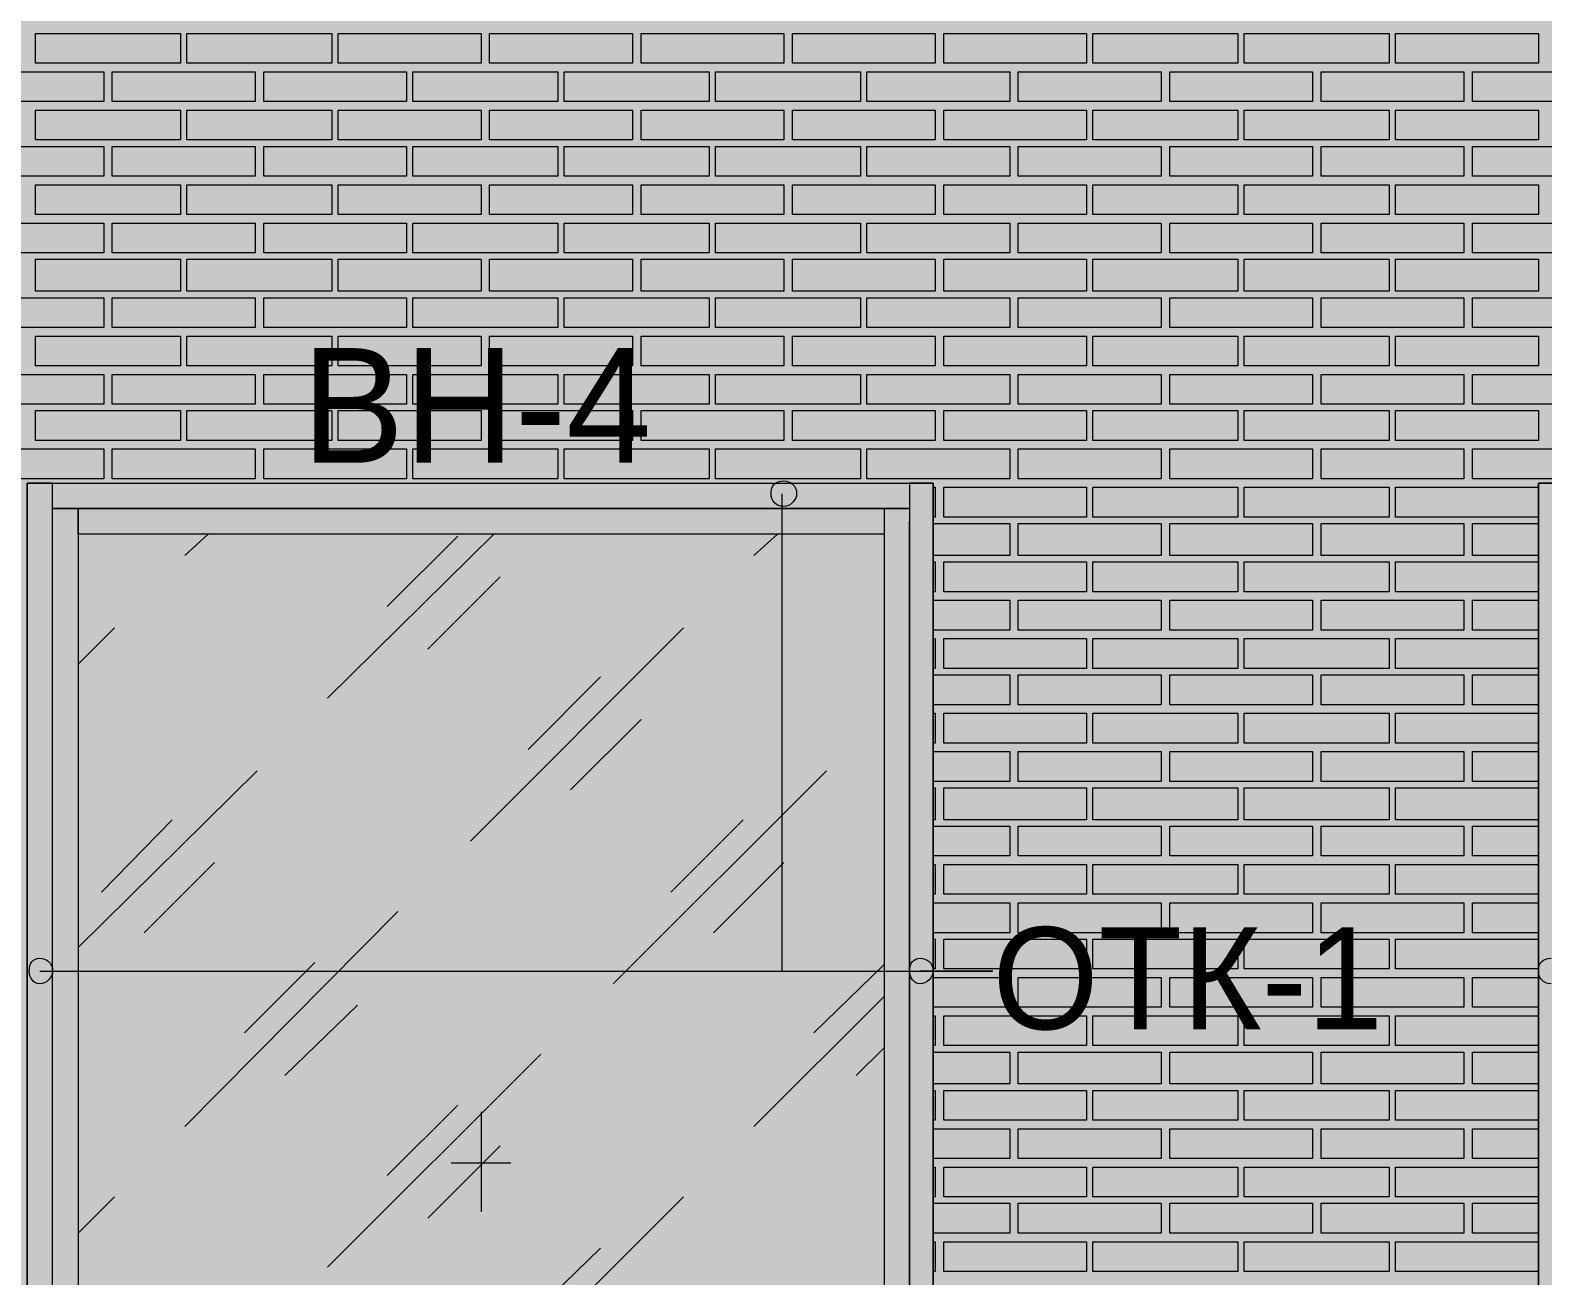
# Model space of a CAD drawing. Header units: millimetres. Extents: x -28928 to 100580, y -22867 to 36490.
# Drawn here: x -4180 to -1178, y 22216 to 24689 of the extents above; entities that cross this region are included whole.
import ezdxf

# ---------------------------------------------------------------- set-up
doc = ezdxf.new("R2010")
doc.units = ezdxf.units.MM
doc.layers.add('PDF _Геометрия', color=7, linetype='Continuous', true_color=0x8f8e8d)
doc.layers.add('PDF _Сплошная заливка', color=7, linetype='Continuous', true_color=0xffffff)
doc.layers.add('PDF _Текст', color=7, linetype='Continuous')

msp = doc.modelspace()

# ---------------------------------------------------------------- hatches: boundary and pattern name
at = {"layer": 'PDF _Сплошная заливка', "true_color": 0xdcd6cf, "transparency": 33554559}
msp.add_hatch(color=254, dxfattribs=at).paths.add_polyline_path([(-18676.63686926917, 16343.3513880535), (-18676.63686926917, 19592.5821572843), (-17276.25225388454, 19592.5821572843), (-17276.25225388454, 16343.3513880535), (19112.59389996202, 16343.3513880535), (19112.59389996202, 30089.12061882288), (-21853.9445615769, 30089.12061882288), (-21853.9445615769, 16343.3513880535), (-21375.86763849998, 16343.3513880535), (-21375.86763849998, 19592.5821572843), (-19277.40610003841, 19592.5821572843), (-19277.40610003841, 16343.3513880535)])

# ---------------------------------------------------------------- linework, layer by layer
at = {"layer": 'PDF _Геометрия', "lineweight": 9}
for points in [[(-3881.636869269016, 24682.19754189974), (-3881.636869269016, 24622.96677266898), (-4169.329176961332, 24622.96677266898), (-4169.329176961332, 24682.19754189974)], [(-3581.252253884391, 24682.19754189974), (-3581.252253884391, 24622.96677266898), (-3868.944561576707, 24622.96677266898), (-3868.944561576707, 24682.19754189974)], [(-3285.098407730547, 24682.19754189974), (-3285.098407730547, 24622.96677266898), (-3568.559946192083, 24622.96677266898), (-3568.559946192083, 24682.19754189974)], [(-2984.713792345923, 24682.19754189974), (-2984.713792345923, 24622.96677266898), (-3268.175330807477, 24622.96677266898), (-3268.175330807477, 24682.19754189974)], [(-2684.329176961313, 24682.19754189974), (-2684.329176961313, 24622.96677266898), (-2967.790715422852, 24622.96677266898), (-2967.790715422852, 24682.19754189974)], [(-2383.944561576689, 24682.19754189974), (-2383.944561576689, 24622.96677266898), (-2667.406100038224, 24622.96677266898), (-2667.406100038224, 24682.19754189974)], [(-2083.559946192065, 24682.19754189974), (-2083.559946192065, 24622.96677266898), (-2367.021484653618, 24622.96677266898), (-2367.021484653618, 24682.19754189974)], [(-1783.175330807459, 24682.19754189974), (-1783.175330807459, 24622.96677266898), (-2070.867638499756, 24622.96677266898), (-2070.867638499756, 24682.19754189974)], [(-1482.790715422834, 24682.19754189974), (-1482.790715422834, 24622.96677266898), (-1770.48302311515, 24622.96677266898), (-1770.48302311515, 24682.19754189974)], [(-1186.63686926899, 24682.19754189974), (-1186.63686926899, 24622.96677266898), (-1470.098407730526, 24622.96677266898), (-1470.098407730526, 24682.19754189974)], [(-4033.944561576707, 24546.81292651514), (-4173.559946192094, 24546.81292651514), (-4317.406100038246, 24546.81292651514), (-4317.406100038246, 24606.0436957459), (-4173.559946192094, 24606.0436957459), (-4033.944561576707, 24606.0436957459)], [(-3733.559946192083, 24546.81292651514), (-3877.406100038253, 24546.81292651514), (-4017.021484653636, 24546.81292651514), (-4017.021484653636, 24606.0436957459), (-3877.406100038253, 24606.0436957459), (-3733.559946192083, 24606.0436957459)], [(-3433.175330807477, 24546.81292651514), (-3577.021484653626, 24546.81292651514), (-3716.636869269012, 24546.81292651514), (-3716.636869269012, 24606.0436957459), (-3577.021484653626, 24606.0436957459), (-3433.175330807477, 24606.0436957459)], [(-3132.790715422852, 24546.81292651514), (-3276.636869269001, 24546.81292651514), (-3420.483023115168, 24546.81292651514), (-3420.483023115168, 24606.0436957459), (-3276.636869269001, 24606.0436957459), (-3132.790715422852, 24606.0436957459)], [(-2832.406100038228, 24546.81292651514), (-2976.252253884395, 24546.81292651514), (-3120.098407730544, 24546.81292651514), (-3120.098407730544, 24606.0436957459), (-2976.252253884395, 24606.0436957459), (-2832.406100038228, 24606.0436957459)], [(-2532.021484653622, 24546.81292651514), (-2675.867638499771, 24546.81292651514), (-2819.71379234592, 24546.81292651514), (-2819.71379234592, 24606.0436957459), (-2675.867638499771, 24606.0436957459), (-2532.021484653622, 24606.0436957459)], [(-2235.86763849976, 24546.81292651514), (-2375.483023115146, 24546.81292651514), (-2519.329176961313, 24546.81292651514), (-2519.329176961313, 24606.0436957459), (-2375.483023115146, 24606.0436957459), (-2235.86763849976, 24606.0436957459)], [(-1935.483023115154, 24546.81292651514), (-2075.09840773054, 24546.81292651514), (-2218.944561576689, 24546.81292651514), (-2218.944561576689, 24606.0436957459), (-2075.09840773054, 24606.0436957459), (-1935.483023115154, 24606.0436957459)], [(-1635.098407730529, 24546.81292651514), (-1778.944561576678, 24546.81292651514), (-1918.559946192065, 24546.81292651514), (-1918.559946192065, 24606.0436957459), (-1778.944561576678, 24606.0436957459), (-1635.098407730529, 24606.0436957459)], [(-1334.713792345901, 24546.81292651514), (-1478.559946192072, 24546.81292651514), (-1618.175330807459, 24546.81292651514), (-1618.175330807459, 24606.0436957459), (-1478.559946192072, 24606.0436957459), (-1334.713792345901, 24606.0436957459)], [(-1034.329176961295, 24546.81292651514), (-1178.175330807444, 24546.81292651514), (-1317.790715422831, 24546.81292651514), (-1317.790715422831, 24606.0436957459), (-1178.175330807444, 24606.0436957459), (-1034.329176961295, 24606.0436957459)], [(-3881.636869269016, 24529.88984959205), (-3881.636869269016, 24470.65908036129), (-4169.329176961332, 24470.65908036129), (-4169.329176961332, 24529.88984959205)], [(-3581.252253884391, 24529.88984959205), (-3581.252253884391, 24470.65908036129), (-3868.944561576707, 24470.65908036129), (-3868.944561576707, 24529.88984959205)], [(-3285.098407730547, 24529.88984959205), (-3285.098407730547, 24470.65908036129), (-3568.559946192083, 24470.65908036129), (-3568.559946192083, 24529.88984959205)], [(-2984.713792345923, 24529.88984959205), (-2984.713792345923, 24470.65908036129), (-3268.175330807477, 24470.65908036129), (-3268.175330807477, 24529.88984959205)], [(-2684.329176961313, 24529.88984959205), (-2684.329176961313, 24470.65908036129), (-2967.790715422852, 24470.65908036129), (-2967.790715422852, 24529.88984959205)], [(-2383.944561576689, 24529.88984959205), (-2383.944561576689, 24470.65908036129), (-2667.406100038224, 24470.65908036129), (-2667.406100038224, 24529.88984959205)], [(-2083.559946192065, 24529.88984959205), (-2083.559946192065, 24470.65908036129), (-2367.021484653618, 24470.65908036129), (-2367.021484653618, 24529.88984959205)], [(-1783.175330807459, 24529.88984959205), (-1783.175330807459, 24470.65908036129), (-2070.867638499756, 24470.65908036129), (-2070.867638499756, 24529.88984959205)], [(-1482.790715422834, 24529.88984959205), (-1482.790715422834, 24470.65908036129), (-1770.48302311515, 24470.65908036129), (-1770.48302311515, 24529.88984959205)], [(-1186.63686926899, 24529.88984959205), (-1186.63686926899, 24470.65908036129), (-1470.098407730526, 24470.65908036129), (-1470.098407730526, 24529.88984959205)], [(-4033.944561576707, 24398.73600343821), (-4173.559946192094, 24398.73600343821), (-4317.406100038246, 24398.73600343821), (-4317.406100038246, 24457.96677266898), (-4173.559946192094, 24457.96677266898), (-4033.944561576707, 24457.96677266898)], [(-3733.559946192083, 24398.73600343821), (-3877.406100038253, 24398.73600343821), (-4017.021484653636, 24398.73600343821), (-4017.021484653636, 24457.96677266898), (-3877.406100038253, 24457.96677266898), (-3733.559946192083, 24457.96677266898)], [(-3433.175330807477, 24398.73600343821), (-3577.021484653626, 24398.73600343821), (-3716.636869269012, 24398.73600343821), (-3716.636869269012, 24457.96677266898), (-3577.021484653626, 24457.96677266898), (-3433.175330807477, 24457.96677266898)], [(-3132.790715422852, 24398.73600343821), (-3276.636869269001, 24398.73600343821), (-3420.483023115168, 24398.73600343821), (-3420.483023115168, 24457.96677266898), (-3276.636869269001, 24457.96677266898), (-3132.790715422852, 24457.96677266898)], [(-2832.406100038228, 24398.73600343821), (-2976.252253884395, 24398.73600343821), (-3120.098407730544, 24398.73600343821), (-3120.098407730544, 24457.96677266898), (-2976.252253884395, 24457.96677266898), (-2832.406100038228, 24457.96677266898)], [(-2532.021484653622, 24398.73600343821), (-2675.867638499771, 24398.73600343821), (-2819.71379234592, 24398.73600343821), (-2819.71379234592, 24457.96677266898), (-2675.867638499771, 24457.96677266898), (-2532.021484653622, 24457.96677266898)], [(-2235.86763849976, 24398.73600343821), (-2375.483023115146, 24398.73600343821), (-2519.329176961313, 24398.73600343821), (-2519.329176961313, 24457.96677266898), (-2375.483023115146, 24457.96677266898), (-2235.86763849976, 24457.96677266898)], [(-1935.483023115154, 24398.73600343821), (-2075.09840773054, 24398.73600343821), (-2218.944561576689, 24398.73600343821), (-2218.944561576689, 24457.96677266898), (-2075.09840773054, 24457.96677266898), (-1935.483023115154, 24457.96677266898)], [(-1635.098407730529, 24398.73600343821), (-1778.944561576678, 24398.73600343821), (-1918.559946192065, 24398.73600343821), (-1918.559946192065, 24457.96677266898), (-1778.944561576678, 24457.96677266898), (-1635.098407730529, 24457.96677266898)], [(-1334.713792345901, 24398.73600343821), (-1478.559946192072, 24398.73600343821), (-1618.175330807459, 24398.73600343821), (-1618.175330807459, 24457.96677266898), (-1478.559946192072, 24457.96677266898), (-1334.713792345901, 24457.96677266898)], [(-1034.329176961295, 24398.73600343821), (-1178.175330807444, 24398.73600343821), (-1317.790715422831, 24398.73600343821), (-1317.790715422831, 24457.96677266898), (-1178.175330807444, 24457.96677266898), (-1034.329176961295, 24457.96677266898)], [(-3881.636869269016, 24381.81292651513), (-3881.636869269016, 24322.58215728436), (-4169.329176961332, 24322.58215728436), (-4169.329176961332, 24381.81292651513)], [(-3581.252253884391, 24381.81292651513), (-3581.252253884391, 24322.58215728436), (-3868.944561576707, 24322.58215728436), (-3868.944561576707, 24381.81292651513)], [(-3285.098407730547, 24381.81292651513), (-3285.098407730547, 24322.58215728436), (-3568.559946192083, 24322.58215728436), (-3568.559946192083, 24381.81292651513)], [(-2984.713792345923, 24381.81292651513), (-2984.713792345923, 24322.58215728436), (-3268.175330807477, 24322.58215728436), (-3268.175330807477, 24381.81292651513)], [(-2684.329176961313, 24381.81292651513), (-2684.329176961313, 24322.58215728436), (-2967.790715422852, 24322.58215728436), (-2967.790715422852, 24381.81292651513)], [(-2383.944561576689, 24381.81292651513), (-2383.944561576689, 24322.58215728436), (-2667.406100038224, 24322.58215728436), (-2667.406100038224, 24381.81292651513)], [(-2083.559946192065, 24381.81292651513), (-2083.559946192065, 24322.58215728436), (-2367.021484653618, 24322.58215728436), (-2367.021484653618, 24381.81292651513)], [(-1783.175330807459, 24381.81292651513), (-1783.175330807459, 24322.58215728436), (-2070.867638499756, 24322.58215728436), (-2070.867638499756, 24381.81292651513)], [(-1482.790715422834, 24381.81292651513), (-1482.790715422834, 24322.58215728436), (-1770.48302311515, 24322.58215728436), (-1770.48302311515, 24381.81292651513)], [(-1186.63686926899, 24381.81292651513), (-1186.63686926899, 24322.58215728436), (-1470.098407730526, 24322.58215728436), (-1470.098407730526, 24381.81292651513)], [(-4033.944561576707, 24246.42831113052), (-4173.559946192094, 24246.42831113052), (-4317.406100038246, 24246.42831113052), (-4317.406100038246, 24305.65908036129), (-4173.559946192094, 24305.65908036129), (-4033.944561576707, 24305.65908036129)], [(-3733.559946192083, 24246.42831113052), (-3877.406100038253, 24246.42831113052), (-4017.021484653636, 24246.42831113052), (-4017.021484653636, 24305.65908036129), (-3877.406100038253, 24305.65908036129), (-3733.559946192083, 24305.65908036129)], [(-3433.175330807477, 24246.42831113052), (-3577.021484653626, 24246.42831113052), (-3716.636869269012, 24246.42831113052), (-3716.636869269012, 24305.65908036129), (-3577.021484653626, 24305.65908036129), (-3433.175330807477, 24305.65908036129)], [(-3132.790715422852, 24246.42831113052), (-3276.636869269001, 24246.42831113052), (-3420.483023115168, 24246.42831113052), (-3420.483023115168, 24305.65908036129), (-3276.636869269001, 24305.65908036129), (-3132.790715422852, 24305.65908036129)], [(-2832.406100038228, 24246.42831113052), (-2976.252253884395, 24246.42831113052), (-3120.098407730544, 24246.42831113052), (-3120.098407730544, 24305.65908036129), (-2976.252253884395, 24305.65908036129), (-2832.406100038228, 24305.65908036129)], [(-2532.021484653622, 24246.42831113052), (-2675.867638499771, 24246.42831113052), (-2819.71379234592, 24246.42831113052), (-2819.71379234592, 24305.65908036129), (-2675.867638499771, 24305.65908036129), (-2532.021484653622, 24305.65908036129)], [(-2235.86763849976, 24246.42831113052), (-2375.483023115146, 24246.42831113052), (-2519.329176961313, 24246.42831113052), (-2519.329176961313, 24305.65908036129), (-2375.483023115146, 24305.65908036129), (-2235.86763849976, 24305.65908036129)], [(-1935.483023115154, 24246.42831113052), (-2075.09840773054, 24246.42831113052), (-2218.944561576689, 24246.42831113052), (-2218.944561576689, 24305.65908036129), (-2075.09840773054, 24305.65908036129), (-1935.483023115154, 24305.65908036129)], [(-1635.098407730529, 24246.42831113052), (-1778.944561576678, 24246.42831113052), (-1918.559946192065, 24246.42831113052), (-1918.559946192065, 24305.65908036129), (-1778.944561576678, 24305.65908036129), (-1635.098407730529, 24305.65908036129)], [(-1334.713792345901, 24246.42831113052), (-1478.559946192072, 24246.42831113052), (-1618.175330807459, 24246.42831113052), (-1618.175330807459, 24305.65908036129), (-1478.559946192072, 24305.65908036129), (-1334.713792345901, 24305.65908036129)], [(-1034.329176961295, 24246.42831113052), (-1178.175330807444, 24246.42831113052), (-1317.790715422831, 24246.42831113052), (-1317.790715422831, 24305.65908036129), (-1178.175330807444, 24305.65908036129), (-1034.329176961295, 24305.65908036129)], [(-3881.636869269016, 24233.7360034382), (-3881.636869269016, 24170.27446497666), (-4169.329176961332, 24170.27446497666), (-4169.329176961332, 24233.7360034382)], [(-3581.252253884391, 24233.7360034382), (-3581.252253884391, 24170.27446497666), (-3868.944561576707, 24170.27446497666), (-3868.944561576707, 24233.7360034382)], [(-3285.098407730547, 24233.7360034382), (-3285.098407730547, 24170.27446497666), (-3568.559946192083, 24170.27446497666), (-3568.559946192083, 24233.7360034382)], [(-2984.713792345923, 24233.7360034382), (-2984.713792345923, 24170.27446497666), (-3268.175330807477, 24170.27446497666), (-3268.175330807477, 24233.7360034382)], [(-2684.329176961313, 24233.7360034382), (-2684.329176961313, 24170.27446497666), (-2967.790715422852, 24170.27446497666), (-2967.790715422852, 24233.7360034382)], [(-2383.944561576689, 24233.7360034382), (-2383.944561576689, 24170.27446497666), (-2667.406100038224, 24170.27446497666), (-2667.406100038224, 24233.7360034382)], [(-2083.559946192065, 24233.7360034382), (-2083.559946192065, 24170.27446497666), (-2367.021484653618, 24170.27446497666), (-2367.021484653618, 24233.7360034382)], [(-1783.175330807459, 24233.7360034382), (-1783.175330807459, 24170.27446497666), (-2070.867638499756, 24170.27446497666), (-2070.867638499756, 24233.7360034382)], [(-1482.790715422834, 24233.7360034382), (-1482.790715422834, 24170.27446497666), (-1770.48302311515, 24170.27446497666), (-1770.48302311515, 24233.7360034382)], [(-1186.63686926899, 24233.7360034382), (-1186.63686926899, 24170.27446497666), (-1470.098407730526, 24170.27446497666), (-1470.098407730526, 24233.7360034382)], [(-4033.944561576707, 24098.35138805358), (-4173.559946192094, 24098.35138805358), (-4317.406100038246, 24098.35138805358), (-4317.406100038246, 24157.58215728436), (-4173.559946192094, 24157.58215728436), (-4033.944561576707, 24157.58215728436)], [(-3733.559946192083, 24098.35138805358), (-3877.406100038253, 24098.35138805358), (-4017.021484653636, 24098.35138805358), (-4017.021484653636, 24157.58215728436), (-3877.406100038253, 24157.58215728436), (-3733.559946192083, 24157.58215728436)], [(-3433.175330807477, 24098.35138805358), (-3577.021484653626, 24098.35138805358), (-3716.636869269012, 24098.35138805358), (-3716.636869269012, 24157.58215728436), (-3577.021484653626, 24157.58215728436), (-3433.175330807477, 24157.58215728436)], [(-3132.790715422852, 24098.35138805358), (-3276.636869269001, 24098.35138805358), (-3420.483023115168, 24098.35138805358), (-3420.483023115168, 24157.58215728436), (-3276.636869269001, 24157.58215728436), (-3132.790715422852, 24157.58215728436)], [(-2832.406100038228, 24098.35138805358), (-2976.252253884395, 24098.35138805358), (-3120.098407730544, 24098.35138805358), (-3120.098407730544, 24157.58215728436), (-2976.252253884395, 24157.58215728436), (-2832.406100038228, 24157.58215728436)], [(-2532.021484653622, 24098.35138805358), (-2675.867638499771, 24098.35138805358), (-2819.71379234592, 24098.35138805358), (-2819.71379234592, 24157.58215728436), (-2675.867638499771, 24157.58215728436), (-2532.021484653622, 24157.58215728436)], [(-2235.86763849976, 24098.35138805358), (-2375.483023115146, 24098.35138805358), (-2519.329176961313, 24098.35138805358), (-2519.329176961313, 24157.58215728436), (-2375.483023115146, 24157.58215728436), (-2235.86763849976, 24157.58215728436)], [(-1935.483023115154, 24098.35138805358), (-2075.09840773054, 24098.35138805358), (-2218.944561576689, 24098.35138805358), (-2218.944561576689, 24157.58215728436), (-2075.09840773054, 24157.58215728436), (-1935.483023115154, 24157.58215728436)], [(-1635.098407730529, 24098.35138805358), (-1778.944561576678, 24098.35138805358), (-1918.559946192065, 24098.35138805358), (-1918.559946192065, 24157.58215728436), (-1778.944561576678, 24157.58215728436), (-1635.098407730529, 24157.58215728436)], [(-1334.713792345901, 24098.35138805358), (-1478.559946192072, 24098.35138805358), (-1618.175330807459, 24098.35138805358), (-1618.175330807459, 24157.58215728436), (-1478.559946192072, 24157.58215728436), (-1334.713792345901, 24157.58215728436)], [(-1034.329176961295, 24098.35138805358), (-1178.175330807444, 24098.35138805358), (-1317.790715422831, 24098.35138805358), (-1317.790715422831, 24157.58215728436), (-1178.175330807444, 24157.58215728436), (-1034.329176961295, 24157.58215728436)], [(-3881.636869269016, 24081.42831113051), (-3881.636869269016, 24022.19754189974), (-4169.329176961332, 24022.19754189974), (-4169.329176961332, 24081.42831113051)], [(-3581.252253884391, 24081.42831113051), (-3581.252253884391, 24022.19754189974), (-3868.944561576707, 24022.19754189974), (-3868.944561576707, 24081.42831113051)], [(-3285.098407730547, 24081.42831113051), (-3285.098407730547, 24022.19754189974), (-3568.559946192083, 24022.19754189974), (-3568.559946192083, 24081.42831113051)], [(-2984.713792345923, 24081.42831113051), (-2984.713792345923, 24022.19754189974), (-3268.175330807477, 24022.19754189974), (-3268.175330807477, 24081.42831113051)], [(-2684.329176961313, 24081.42831113051), (-2684.329176961313, 24022.19754189974), (-2967.790715422852, 24022.19754189974), (-2967.790715422852, 24081.42831113051)], [(-2383.944561576689, 24081.42831113051), (-2383.944561576689, 24022.19754189974), (-2667.406100038224, 24022.19754189974), (-2667.406100038224, 24081.42831113051)], [(-2083.559946192065, 24081.42831113051), (-2083.559946192065, 24022.19754189974), (-2367.021484653618, 24022.19754189974), (-2367.021484653618, 24081.42831113051)], [(-1783.175330807459, 24081.42831113051), (-1783.175330807459, 24022.19754189974), (-2070.867638499756, 24022.19754189974), (-2070.867638499756, 24081.42831113051)], [(-1482.790715422834, 24081.42831113051), (-1482.790715422834, 24022.19754189974), (-1770.48302311515, 24022.19754189974), (-1770.48302311515, 24081.42831113051)], [(-1186.63686926899, 24081.42831113051), (-1186.63686926899, 24022.19754189974), (-1470.098407730526, 24022.19754189974), (-1470.098407730526, 24081.42831113051)], [(-4033.944561576707, 23946.04369574589), (-4173.559946192094, 23946.04369574589), (-4317.406100038246, 23946.04369574589), (-4317.406100038246, 24005.27446497666), (-4173.559946192094, 24005.27446497666), (-4033.944561576707, 24005.27446497666)], [(-3733.559946192083, 23946.04369574589), (-3877.406100038253, 23946.04369574589), (-4017.021484653636, 23946.04369574589), (-4017.021484653636, 24005.27446497666), (-3877.406100038253, 24005.27446497666), (-3733.559946192083, 24005.27446497666)], [(-3433.175330807477, 23946.04369574589), (-3577.021484653626, 23946.04369574589), (-3716.636869269012, 23946.04369574589), (-3716.636869269012, 24005.27446497666), (-3577.021484653626, 24005.27446497666), (-3433.175330807477, 24005.27446497666)], [(-3132.790715422852, 23946.04369574589), (-3276.636869269001, 23946.04369574589), (-3420.483023115168, 23946.04369574589), (-3420.483023115168, 24005.27446497666), (-3276.636869269001, 24005.27446497666), (-3132.790715422852, 24005.27446497666)], [(-2832.406100038228, 23946.04369574589), (-2976.252253884395, 23946.04369574589), (-3120.098407730544, 23946.04369574589), (-3120.098407730544, 24005.27446497666), (-2976.252253884395, 24005.27446497666), (-2832.406100038228, 24005.27446497666)], [(-2532.021484653622, 23946.04369574589), (-2675.867638499771, 23946.04369574589), (-2819.71379234592, 23946.04369574589), (-2819.71379234592, 24005.27446497666), (-2675.867638499771, 24005.27446497666), (-2532.021484653622, 24005.27446497666)], [(-2235.86763849976, 23946.04369574589), (-2375.483023115146, 23946.04369574589), (-2519.329176961313, 23946.04369574589), (-2519.329176961313, 24005.27446497666), (-2375.483023115146, 24005.27446497666), (-2235.86763849976, 24005.27446497666)], [(-1935.483023115154, 23946.04369574589), (-2075.09840773054, 23946.04369574589), (-2218.944561576689, 23946.04369574589), (-2218.944561576689, 24005.27446497666), (-2075.09840773054, 24005.27446497666), (-1935.483023115154, 24005.27446497666)], [(-1635.098407730529, 23946.04369574589), (-1778.944561576678, 23946.04369574589), (-1918.559946192065, 23946.04369574589), (-1918.559946192065, 24005.27446497666), (-1778.944561576678, 24005.27446497666), (-1635.098407730529, 24005.27446497666)], [(-1334.713792345901, 23946.04369574589), (-1478.559946192072, 23946.04369574589), (-1618.175330807459, 23946.04369574589), (-1618.175330807459, 24005.27446497666), (-1478.559946192072, 24005.27446497666), (-1334.713792345901, 24005.27446497666)], [(-1034.329176961295, 23946.04369574589), (-1178.175330807444, 23946.04369574589), (-1317.790715422831, 23946.04369574589), (-1317.790715422831, 24005.27446497666), (-1178.175330807444, 24005.27446497666), (-1034.329176961295, 24005.27446497666)], [(-3881.636869269016, 23933.35138805358), (-3881.636869269016, 23874.12061882282), (-4169.329176961332, 23874.12061882282), (-4169.329176961332, 23933.35138805358)], [(-3581.252253884391, 23933.35138805358), (-3581.252253884391, 23874.12061882282), (-3868.944561576707, 23874.12061882282), (-3868.944561576707, 23933.35138805358)], [(-3285.098407730547, 23933.35138805358), (-3285.098407730547, 23874.12061882282), (-3568.559946192083, 23874.12061882282), (-3568.559946192083, 23933.35138805358)], [(-2984.713792345923, 23933.35138805358), (-2984.713792345923, 23874.12061882282), (-3268.175330807477, 23874.12061882282), (-3268.175330807477, 23933.35138805358)], [(-2684.329176961313, 23933.35138805358), (-2684.329176961313, 23874.12061882282), (-2967.790715422852, 23874.12061882282), (-2967.790715422852, 23933.35138805358)], [(-2383.944561576689, 23933.35138805358), (-2383.944561576689, 23874.12061882282), (-2667.406100038224, 23874.12061882282), (-2667.406100038224, 23933.35138805358)], [(-2083.559946192065, 23933.35138805358), (-2083.559946192065, 23874.12061882282), (-2367.021484653618, 23874.12061882282), (-2367.021484653618, 23933.35138805358)], [(-1783.175330807459, 23933.35138805358), (-1783.175330807459, 23874.12061882282), (-2070.867638499756, 23874.12061882282), (-2070.867638499756, 23933.35138805358)], [(-1482.790715422834, 23933.35138805358), (-1482.790715422834, 23874.12061882282), (-1770.48302311515, 23874.12061882282), (-1770.48302311515, 23933.35138805358)], [(-1186.63686926899, 23933.35138805358), (-1186.63686926899, 23874.12061882282), (-1470.098407730526, 23874.12061882282), (-1470.098407730526, 23933.35138805358)], [(-4033.944561576707, 23797.96677266898), (-4173.559946192094, 23797.96677266898), (-4317.406100038246, 23797.96677266898), (-4317.406100038246, 23857.19754189974), (-4173.559946192094, 23857.19754189974), (-4033.944561576707, 23857.19754189974)], [(-3733.559946192083, 23797.96677266898), (-3877.406100038253, 23797.96677266898), (-4017.021484653636, 23797.96677266898), (-4017.021484653636, 23857.19754189974), (-3877.406100038253, 23857.19754189974), (-3733.559946192083, 23857.19754189974)], [(-3433.175330807477, 23797.96677266898), (-3577.021484653626, 23797.96677266898), (-3716.636869269012, 23797.96677266898), (-3716.636869269012, 23857.19754189974), (-3577.021484653626, 23857.19754189974), (-3433.175330807477, 23857.19754189974)], [(-3132.790715422852, 23797.96677266898), (-3276.636869269001, 23797.96677266898), (-3420.483023115168, 23797.96677266898), (-3420.483023115168, 23857.19754189974), (-3276.636869269001, 23857.19754189974), (-3132.790715422852, 23857.19754189974)], [(-2832.406100038228, 23797.96677266898), (-2976.252253884395, 23797.96677266898), (-3120.098407730544, 23797.96677266898), (-3120.098407730544, 23857.19754189974), (-2976.252253884395, 23857.19754189974), (-2832.406100038228, 23857.19754189974)], [(-2532.021484653622, 23797.96677266898), (-2675.867638499771, 23797.96677266898), (-2819.71379234592, 23797.96677266898), (-2819.71379234592, 23857.19754189974), (-2675.867638499771, 23857.19754189974), (-2532.021484653622, 23857.19754189974)], [(-2235.86763849976, 23797.96677266898), (-2375.483023115146, 23797.96677266898), (-2519.329176961313, 23797.96677266898), (-2519.329176961313, 23857.19754189974), (-2375.483023115146, 23857.19754189974), (-2235.86763849976, 23857.19754189974)], [(-1935.483023115154, 23797.96677266898), (-2075.09840773054, 23797.96677266898), (-2218.944561576689, 23797.96677266898), (-2218.944561576689, 23857.19754189974), (-2075.09840773054, 23857.19754189974), (-1935.483023115154, 23857.19754189974)], [(-1635.098407730529, 23797.96677266898), (-1778.944561576678, 23797.96677266898), (-1918.559946192065, 23797.96677266898), (-1918.559946192065, 23857.19754189974), (-1778.944561576678, 23857.19754189974), (-1635.098407730529, 23857.19754189974)], [(-1334.713792345901, 23797.96677266898), (-1478.559946192072, 23797.96677266898), (-1618.175330807459, 23797.96677266898), (-1618.175330807459, 23857.19754189974), (-1478.559946192072, 23857.19754189974), (-1334.713792345901, 23857.19754189974)], [(-1034.329176961295, 23797.96677266898), (-1178.175330807444, 23797.96677266898), (-1317.790715422831, 23797.96677266898), (-1317.790715422831, 23857.19754189974), (-1178.175330807444, 23857.19754189974), (-1034.329176961295, 23857.19754189974)], [(-2083.559946192065, 23781.04369574588), (-2083.559946192065, 23721.81292651513), (-2367.021484653618, 23721.81292651513), (-2367.021484653618, 23781.04369574588)], [(-1783.175330807459, 23781.04369574588), (-1783.175330807459, 23721.81292651513), (-2070.867638499756, 23721.81292651513), (-2070.867638499756, 23781.04369574588)], [(-1482.790715422834, 23781.04369574588), (-1482.790715422834, 23721.81292651513), (-1770.48302311515, 23721.81292651513), (-1770.48302311515, 23781.04369574588)], [(-1935.483023115154, 23645.65908036128), (-2075.09840773054, 23645.65908036128), (-2218.944561576689, 23645.65908036128), (-2218.944561576689, 23709.12061882282), (-2075.09840773054, 23709.12061882282), (-1935.483023115154, 23709.12061882282)], [(-1635.098407730529, 23645.65908036128), (-1778.944561576678, 23645.65908036128), (-1918.559946192065, 23645.65908036128), (-1918.559946192065, 23709.12061882282), (-1778.944561576678, 23709.12061882282), (-1635.098407730529, 23709.12061882282)], [(-1334.713792345901, 23645.65908036128), (-1478.559946192072, 23645.65908036128), (-1618.175330807459, 23645.65908036128), (-1618.175330807459, 23709.12061882282), (-1478.559946192072, 23709.12061882282), (-1334.713792345901, 23709.12061882282)], [(-2083.559946192065, 23632.96677266898), (-2083.559946192065, 23573.7360034382), (-2367.021484653618, 23573.7360034382), (-2367.021484653618, 23632.96677266898)], [(-1783.175330807459, 23632.96677266898), (-1783.175330807459, 23573.7360034382), (-2070.867638499756, 23573.7360034382), (-2070.867638499756, 23632.96677266898)], [(-1482.790715422834, 23632.96677266898), (-1482.790715422834, 23573.7360034382), (-1770.48302311515, 23573.7360034382), (-1770.48302311515, 23632.96677266898)], [(-1935.483023115154, 23497.58215728435), (-2075.09840773054, 23497.58215728435), (-2218.944561576689, 23497.58215728435), (-2218.944561576689, 23556.81292651513), (-2075.09840773054, 23556.81292651513), (-1935.483023115154, 23556.81292651513)], [(-1635.098407730529, 23497.58215728435), (-1778.944561576678, 23497.58215728435), (-1918.559946192065, 23497.58215728435), (-1918.559946192065, 23556.81292651513), (-1778.944561576678, 23556.81292651513), (-1635.098407730529, 23556.81292651513)], [(-1334.713792345901, 23497.58215728435), (-1478.559946192072, 23497.58215728435), (-1618.175330807459, 23497.58215728435), (-1618.175330807459, 23556.81292651513), (-1478.559946192072, 23556.81292651513), (-1334.713792345901, 23556.81292651513)], [(-2083.559946192065, 23480.65908036128), (-2083.559946192065, 23421.4283111305), (-2367.021484653618, 23421.4283111305), (-2367.021484653618, 23480.65908036128)], [(-1783.175330807459, 23480.65908036128), (-1783.175330807459, 23421.4283111305), (-2070.867638499756, 23421.4283111305), (-2070.867638499756, 23480.65908036128)], [(-1482.790715422834, 23480.65908036128), (-1482.790715422834, 23421.4283111305), (-1770.48302311515, 23421.4283111305), (-1770.48302311515, 23480.65908036128)], [(-1935.483023115154, 23349.50523420742), (-2075.09840773054, 23349.50523420742), (-2218.944561576689, 23349.50523420742), (-2218.944561576689, 23408.7360034382), (-2075.09840773054, 23408.7360034382), (-1935.483023115154, 23408.7360034382)], [(-1635.098407730529, 23349.50523420742), (-1778.944561576678, 23349.50523420742), (-1918.559946192065, 23349.50523420742), (-1918.559946192065, 23408.7360034382), (-1778.944561576678, 23408.7360034382), (-1635.098407730529, 23408.7360034382)], [(-1334.713792345901, 23349.50523420742), (-1478.559946192072, 23349.50523420742), (-1618.175330807459, 23349.50523420742), (-1618.175330807459, 23408.7360034382), (-1478.559946192072, 23408.7360034382), (-1334.713792345901, 23408.7360034382)], [(-2083.559946192065, 23332.58215728435), (-2083.559946192065, 23273.35138805357), (-2367.021484653618, 23273.35138805357), (-2367.021484653618, 23332.58215728435)], [(-1783.175330807459, 23332.58215728435), (-1783.175330807459, 23273.35138805357), (-2070.867638499756, 23273.35138805357), (-2070.867638499756, 23332.58215728435)], [(-1482.790715422834, 23332.58215728435), (-1482.790715422834, 23273.35138805357), (-1770.48302311515, 23273.35138805357), (-1770.48302311515, 23332.58215728435)], [(-1935.483023115154, 23197.19754189973), (-2075.09840773054, 23197.19754189973), (-2218.944561576689, 23197.19754189973), (-2218.944561576689, 23256.4283111305), (-2075.09840773054, 23256.4283111305), (-1935.483023115154, 23256.4283111305)], [(-1635.098407730529, 23197.19754189973), (-1778.944561576678, 23197.19754189973), (-1918.559946192065, 23197.19754189973), (-1918.559946192065, 23256.4283111305), (-1778.944561576678, 23256.4283111305), (-1635.098407730529, 23256.4283111305)], [(-1334.713792345901, 23197.19754189973), (-1478.559946192072, 23197.19754189973), (-1618.175330807459, 23197.19754189973), (-1618.175330807459, 23256.4283111305), (-1478.559946192072, 23256.4283111305), (-1334.713792345901, 23256.4283111305)], [(-2083.559946192065, 23184.50523420742), (-2083.559946192065, 23121.04369574588), (-2367.021484653618, 23121.04369574588), (-2367.021484653618, 23184.50523420742)], [(-1783.175330807459, 23184.50523420742), (-1783.175330807459, 23121.04369574588), (-2070.867638499756, 23121.04369574588), (-2070.867638499756, 23184.50523420742)], [(-1482.790715422834, 23184.50523420742), (-1482.790715422834, 23121.04369574588), (-1770.48302311515, 23121.04369574588), (-1770.48302311515, 23184.50523420742)], [(-1935.483023115154, 23049.12061882281), (-2075.09840773054, 23049.12061882281), (-2218.944561576689, 23049.12061882281), (-2218.944561576689, 23108.35138805357), (-2075.09840773054, 23108.35138805357), (-1935.483023115154, 23108.35138805357)], [(-1635.098407730529, 23049.12061882281), (-1778.944561576678, 23049.12061882281), (-1918.559946192065, 23049.12061882281), (-1918.559946192065, 23108.35138805357), (-1778.944561576678, 23108.35138805357), (-1635.098407730529, 23108.35138805357)], [(-1334.713792345901, 23049.12061882281), (-1478.559946192072, 23049.12061882281), (-1618.175330807459, 23049.12061882281), (-1618.175330807459, 23108.35138805357), (-1478.559946192072, 23108.35138805357), (-1334.713792345901, 23108.35138805357)], [(-2083.559946192065, 23032.19754189972), (-2083.559946192065, 22972.96677266897), (-2367.021484653618, 22972.96677266897), (-2367.021484653618, 23032.19754189972)], [(-1783.175330807459, 23032.19754189972), (-1783.175330807459, 22972.96677266897), (-2070.867638499756, 22972.96677266897), (-2070.867638499756, 23032.19754189972)], [(-1482.790715422834, 23032.19754189972), (-1482.790715422834, 22972.96677266897), (-1770.48302311515, 22972.96677266897), (-1770.48302311515, 23032.19754189972)], [(-1935.483023115154, 22896.81292651512), (-2075.09840773054, 22896.81292651512), (-2218.944561576689, 22896.81292651512), (-2218.944561576689, 22956.04369574588), (-2075.09840773054, 22956.04369574588), (-1935.483023115154, 22956.04369574588)], [(-1635.098407730529, 22896.81292651512), (-1778.944561576678, 22896.81292651512), (-1918.559946192065, 22896.81292651512), (-1918.559946192065, 22956.04369574588), (-1778.944561576678, 22956.04369574588), (-1635.098407730529, 22956.04369574588)], [(-1334.713792345901, 22896.81292651512), (-1478.559946192072, 22896.81292651512), (-1618.175330807459, 22896.81292651512), (-1618.175330807459, 22956.04369574588), (-1478.559946192072, 22956.04369574588), (-1334.713792345901, 22956.04369574588)], [(-2083.559946192065, 22884.12061882281), (-2083.559946192065, 22824.88984959203), (-2367.021484653618, 22824.88984959203), (-2367.021484653618, 22884.12061882281)], [(-1783.175330807459, 22884.12061882281), (-1783.175330807459, 22824.88984959203), (-2070.867638499756, 22824.88984959203), (-2070.867638499756, 22884.12061882281)], [(-1482.790715422834, 22884.12061882281), (-1482.790715422834, 22824.88984959203), (-1770.48302311515, 22824.88984959203), (-1770.48302311515, 22884.12061882281)], [(-1935.483023115154, 22748.73600343819), (-2075.09840773054, 22748.73600343819), (-2218.944561576689, 22748.73600343819), (-2218.944561576689, 22807.96677266896), (-2075.09840773054, 22807.96677266896), (-1935.483023115154, 22807.96677266896)], [(-1635.098407730529, 22748.73600343819), (-1778.944561576678, 22748.73600343819), (-1918.559946192065, 22748.73600343819), (-1918.559946192065, 22807.96677266896), (-1778.944561576678, 22807.96677266896), (-1635.098407730529, 22807.96677266896)], [(-1334.713792345901, 22748.73600343819), (-1478.559946192072, 22748.73600343819), (-1618.175330807459, 22748.73600343819), (-1618.175330807459, 22807.96677266896), (-1478.559946192072, 22807.96677266896), (-1334.713792345901, 22807.96677266896)], [(-2083.559946192065, 22731.81292651512), (-2083.559946192065, 22672.58215728434), (-2367.021484653618, 22672.58215728434), (-2367.021484653618, 22731.81292651512)], [(-1783.175330807459, 22731.81292651512), (-1783.175330807459, 22672.58215728434), (-2070.867638499756, 22672.58215728434), (-2070.867638499756, 22731.81292651512)], [(-1482.790715422834, 22731.81292651512), (-1482.790715422834, 22672.58215728434), (-1770.48302311515, 22672.58215728434), (-1770.48302311515, 22731.81292651512)], [(-1935.483023115154, 22596.42831113049), (-2075.09840773054, 22596.42831113049), (-2218.944561576689, 22596.42831113049), (-2218.944561576689, 22659.88984959203), (-2075.09840773054, 22659.88984959203), (-1935.483023115154, 22659.88984959203)], [(-1635.098407730529, 22596.42831113049), (-1778.944561576678, 22596.42831113049), (-1918.559946192065, 22596.42831113049), (-1918.559946192065, 22659.88984959203), (-1778.944561576678, 22659.88984959203), (-1635.098407730529, 22659.88984959203)], [(-1334.713792345901, 22596.42831113049), (-1478.559946192072, 22596.42831113049), (-1618.175330807459, 22596.42831113049), (-1618.175330807459, 22659.88984959203), (-1478.559946192072, 22659.88984959203), (-1334.713792345901, 22659.88984959203)], [(-2083.559946192065, 22583.73600343819), (-2083.559946192065, 22524.50523420741), (-2367.021484653618, 22524.50523420741), (-2367.021484653618, 22583.73600343819)], [(-1783.175330807459, 22583.73600343819), (-1783.175330807459, 22524.50523420741), (-2070.867638499756, 22524.50523420741), (-2070.867638499756, 22583.73600343819)], [(-1482.790715422834, 22583.73600343819), (-1482.790715422834, 22524.50523420741), (-1770.48302311515, 22524.50523420741), (-1770.48302311515, 22583.73600343819)], [(-1935.483023115154, 22448.35138805356), (-2075.09840773054, 22448.35138805356), (-2218.944561576689, 22448.35138805356), (-2218.944561576689, 22507.58215728434), (-2075.09840773054, 22507.58215728434), (-1935.483023115154, 22507.58215728434)], [(-1635.098407730529, 22448.35138805356), (-1778.944561576678, 22448.35138805356), (-1918.559946192065, 22448.35138805356), (-1918.559946192065, 22507.58215728434), (-1778.944561576678, 22507.58215728434), (-1635.098407730529, 22507.58215728434)], [(-1334.713792345901, 22448.35138805356), (-1478.559946192072, 22448.35138805356), (-1618.175330807459, 22448.35138805356), (-1618.175330807459, 22507.58215728434), (-1478.559946192072, 22507.58215728434), (-1334.713792345901, 22507.58215728434)], [(-2083.559946192065, 22431.42831113049), (-2083.559946192065, 22372.19754189971), (-2367.021484653618, 22372.19754189971), (-2367.021484653618, 22431.42831113049)], [(-1783.175330807459, 22431.42831113049), (-1783.175330807459, 22372.19754189971), (-2070.867638499756, 22372.19754189971), (-2070.867638499756, 22431.42831113049)], [(-1482.790715422834, 22431.42831113049), (-1482.790715422834, 22372.19754189971), (-1770.48302311515, 22372.19754189971), (-1770.48302311515, 22431.42831113049)], [(-1935.483023115154, 22300.27446497665), (-2075.09840773054, 22300.27446497665), (-2218.944561576689, 22300.27446497665), (-2218.944561576689, 22359.50523420741), (-2075.09840773054, 22359.50523420741), (-1935.483023115154, 22359.50523420741)], [(-1635.098407730529, 22300.27446497665), (-1778.944561576678, 22300.27446497665), (-1918.559946192065, 22300.27446497665), (-1918.559946192065, 22359.50523420741), (-1778.944561576678, 22359.50523420741), (-1635.098407730529, 22359.50523420741)], [(-1334.713792345901, 22300.27446497665), (-1478.559946192072, 22300.27446497665), (-1618.175330807459, 22300.27446497665), (-1618.175330807459, 22359.50523420741), (-1478.559946192072, 22359.50523420741), (-1334.713792345901, 22359.50523420741)], [(-2083.559946192065, 22283.35138805356), (-2083.559946192065, 22224.12061882281), (-2367.021484653618, 22224.12061882281), (-2367.021484653618, 22283.35138805356)], [(-1783.175330807459, 22283.35138805356), (-1783.175330807459, 22224.12061882281), (-2070.867638499756, 22224.12061882281), (-2070.867638499756, 22283.35138805356)], [(-1482.790715422834, 22283.35138805356), (-1482.790715422834, 22224.12061882281), (-1770.48302311515, 22224.12061882281), (-1770.48302311515, 22283.35138805356)]]:
    msp.add_lwpolyline(points, close=True, dxfattribs=at)
at = {"layer": 'PDF _Геометрия', "color": 7, "lineweight": 9}
for points in [[(-4135.483023115172, 21102.96677266893), (-4135.483023115172, 21166.42831113047), (-4135.483023115172, 23713.35138805359), (-4135.483023115172, 23789.50523420743), (-4186.252253884402, 23789.50523420743), (-4186.252253884402, 23713.35138805359), (-4186.252253884402, 21166.42831113047), (-4186.252253884402, 21090.27446497663), (-4186.252253884402, 23789.50523420743), (-2388.175330807455, 23789.50523420743), (-2388.175330807455, 21090.27446497663), (-2388.175330807455, 21166.42831113047), (-2388.175330807455, 23713.35138805359), (-2388.175330807455, 23789.50523420743), (-2434.713792345923, 23789.50523420743), (-2434.713792345923, 23713.35138805359)], [(-1135.86763849976, 23789.50523420743), (-1186.63686926899, 23789.50523420743), (-1186.63686926899, 23713.35138805359), (-1186.63686926899, 22439.88984959204), (-1186.63686926899, 21166.42831113047), (-1186.63686926899, 21090.27446497663), (-1186.63686926899, 23789.50523420743), (611.4400538079608, 23789.50523420743)], [(-2688.559946192079, 23768.35138805358), (-2688.559946192079, 22820.65908036127), (-2269.71379234592, 22820.65908036127), (-2413.559946192068, 22820.65908036127)], [(-2434.713792345923, 21141.04369574586), (-4135.483023115172, 21141.04369574586), (-4135.483023115172, 23713.35138805359), (-4135.483023115172, 23738.7360034382), (-4084.713792345941, 23738.7360034382), (-4084.713792345941, 23713.35138805359), (-4084.713792345941, 21141.04369574586), (-4135.483023115172, 21141.04369574586)], [(-2485.483023115154, 23738.7360034382), (-2434.713792345923, 23738.7360034382)], [(-2485.483023115154, 23738.7360034382), (-2485.483023115154, 23713.35138805359)], [(-3873.175330807469, 23645.65908036128), (-3826.636869269019, 23687.96677266897)], [(-3589.713792345934, 23362.19754189973), (-3259.71379234593, 23687.96677266897)], [(-3471.252253884402, 23544.12061882282), (-3331.636869269016, 23683.7360034382)], [(-2743.559946192072, 23645.65908036128), (-2697.021484653622, 23687.96677266897)], [(-2485.483023115154, 23713.35138805359), (-2485.483023115154, 21141.04369574586)], [(-2434.713792345923, 21102.96677266893), (-2434.713792345923, 21166.42831113047), (-2434.713792345923, 23713.35138805359), (-2434.713792345923, 21141.04369574586)], [(-3390.867638499771, 23459.50523420743), (-3247.021484653622, 23603.35138805358)], [(-4084.713792345941, 23429.88984959205), (-4012.790715422856, 23501.81292651511)], [(-3306.252253884399, 23078.73600343819), (-2883.175330807459, 23501.81292651511)], [(-3192.021484653629, 23260.65908036127), (-3048.175330807462, 23404.50523420743)], [(-3107.406100038235, 23180.27446497666), (-2967.790715422852, 23319.88984959204)], [(-4084.713792345941, 22867.19754189972), (-3729.329176961321, 23218.35138805358)], [(-3022.790715422845, 22795.27446497666), (-2599.713792345923, 23218.35138805358)], [(-4038.175330807473, 22977.19754189973), (-3898.559946192086, 23121.04369574588)], [(-2908.559946192076, 22977.19754189973), (-2764.713792345927, 23121.04369574588)], [(-3953.559946192097, 22896.81292651512), (-3813.944561576711, 23036.42831113051)], [(-2823.9445615767, 22896.81292651512), (-2684.329176961313, 23036.42831113051)], [(-3873.175330807469, 22511.8129265151), (-3450.098407730547, 22939.12061882281)], [(-4160.867638499789, 22820.65908036127), (-2269.71379234592, 22820.65908036127)], [(-3754.713792345938, 22697.96677266895), (-3615.098407730551, 22837.58215728435)], [(-2625.09840773054, 22697.96677266895), (-2485.483023115154, 22833.35138805358)], [(-2743.559946192072, 22511.8129265151), (-2485.483023115154, 22769.88984959204)], [(-3674.329176961328, 22613.35138805356), (-3530.483023115157, 22752.96677266895)], [(-2540.483023115146, 22613.35138805356), (-2485.483023115154, 22668.35138805358)], [(-3589.713792345934, 22232.58215728433), (-3166.636869269012, 22655.65908036127)], [(-3471.252253884402, 22414.50523420742), (-3331.636869269016, 22554.12061882281)], [(-3285.098407730547, 22541.4283111305), (-3285.098407730547, 22342.58215728434)], [(-3390.867638499771, 22329.88984959203), (-3247.021484653622, 22473.73600343818)], [(-3344.329176961324, 22439.88984959204), (-3225.867638499771, 22439.88984959204)], [(-4084.713792345941, 22300.27446497665), (-4012.790715422856, 22372.19754189971)], [(-3306.252253884399, 21949.12061882279), (-2883.175330807459, 22372.19754189971)], [(-3192.021484653629, 22131.04369574587), (-3048.175330807462, 22270.65908036125)]]:
    msp.add_lwpolyline(points, dxfattribs=at)
for points in [[(-4110.098407730555, 23738.7360034382), (-4135.483023115172, 23738.7360034382), (-4135.483023115172, 23789.50523420743), (-4110.098407730555, 23789.50523420743), (-2434.713792345923, 23789.50523420743), (-2434.713792345923, 23738.7360034382)], [(-2485.483023115154, 23687.96677266897), (-4084.713792345941, 23687.96677266897), (-4084.713792345941, 23738.7360034382), (-2485.483023115154, 23738.7360034382)]]:
    msp.add_lwpolyline(points, close=True, dxfattribs=at)
at = {"layer": 'PDF _Геометрия', "lineweight": 9}
for points in [[(-2388.175330807455, 23781.04369574588), (-2383.944561576689, 23781.04369574588), (-2383.944561576689, 23721.81292651513), (-2388.175330807455, 23721.81292651513)], [(-1186.63686926899, 23721.81292651513), (-1470.098407730526, 23721.81292651513), (-1470.098407730526, 23781.04369574588), (-1186.63686926899, 23781.04369574588)], [(-2388.175330807455, 23709.12061882282), (-2375.483023115146, 23709.12061882282), (-2235.86763849976, 23709.12061882282), (-2235.86763849976, 23645.65908036128), (-2375.483023115146, 23645.65908036128), (-2388.175330807455, 23645.65908036128)], [(-1186.63686926899, 23645.65908036128), (-1317.790715422831, 23645.65908036128), (-1317.790715422831, 23709.12061882282), (-1186.63686926899, 23709.12061882282)], [(-2388.175330807455, 23632.96677266898), (-2383.944561576689, 23632.96677266898), (-2383.944561576689, 23573.7360034382), (-2388.175330807455, 23573.7360034382)], [(-1186.63686926899, 23573.7360034382), (-1470.098407730526, 23573.7360034382), (-1470.098407730526, 23632.96677266898), (-1186.63686926899, 23632.96677266898)], [(-2388.175330807455, 23556.81292651513), (-2375.483023115146, 23556.81292651513), (-2235.86763849976, 23556.81292651513), (-2235.86763849976, 23497.58215728435), (-2375.483023115146, 23497.58215728435), (-2388.175330807455, 23497.58215728435)], [(-1186.63686926899, 23497.58215728435), (-1317.790715422831, 23497.58215728435), (-1317.790715422831, 23556.81292651513), (-1186.63686926899, 23556.81292651513)], [(-2388.175330807455, 23480.65908036128), (-2383.944561576689, 23480.65908036128), (-2383.944561576689, 23421.4283111305), (-2388.175330807455, 23421.4283111305)], [(-1186.63686926899, 23421.4283111305), (-1470.098407730526, 23421.4283111305), (-1470.098407730526, 23480.65908036128), (-1186.63686926899, 23480.65908036128)], [(-2388.175330807455, 23408.7360034382), (-2375.483023115146, 23408.7360034382), (-2235.86763849976, 23408.7360034382), (-2235.86763849976, 23349.50523420742), (-2375.483023115146, 23349.50523420742), (-2388.175330807455, 23349.50523420742)], [(-1186.63686926899, 23349.50523420742), (-1317.790715422831, 23349.50523420742), (-1317.790715422831, 23408.7360034382), (-1186.63686926899, 23408.7360034382)], [(-2388.175330807455, 23332.58215728435), (-2383.944561576689, 23332.58215728435), (-2383.944561576689, 23273.35138805357), (-2388.175330807455, 23273.35138805357)], [(-1186.63686926899, 23273.35138805357), (-1470.098407730526, 23273.35138805357), (-1470.098407730526, 23332.58215728435), (-1186.63686926899, 23332.58215728435)], [(-2388.175330807455, 23256.4283111305), (-2375.483023115146, 23256.4283111305), (-2235.86763849976, 23256.4283111305), (-2235.86763849976, 23197.19754189973), (-2375.483023115146, 23197.19754189973), (-2388.175330807455, 23197.19754189973)], [(-1186.63686926899, 23197.19754189973), (-1317.790715422831, 23197.19754189973), (-1317.790715422831, 23256.4283111305), (-1186.63686926899, 23256.4283111305)], [(-2388.175330807455, 23184.50523420742), (-2383.944561576689, 23184.50523420742), (-2383.944561576689, 23121.04369574588), (-2388.175330807455, 23121.04369574588)], [(-1186.63686926899, 23121.04369574588), (-1470.098407730526, 23121.04369574588), (-1470.098407730526, 23184.50523420742), (-1186.63686926899, 23184.50523420742)], [(-2388.175330807455, 23108.35138805357), (-2375.483023115146, 23108.35138805357), (-2235.86763849976, 23108.35138805357), (-2235.86763849976, 23049.12061882281), (-2375.483023115146, 23049.12061882281), (-2388.175330807455, 23049.12061882281)], [(-1186.63686926899, 23049.12061882281), (-1317.790715422831, 23049.12061882281), (-1317.790715422831, 23108.35138805357), (-1186.63686926899, 23108.35138805357)], [(-2388.175330807455, 23032.19754189972), (-2383.944561576689, 23032.19754189972), (-2383.944561576689, 22972.96677266897), (-2388.175330807455, 22972.96677266897)], [(-1186.63686926899, 22972.96677266897), (-1470.098407730526, 22972.96677266897), (-1470.098407730526, 23032.19754189972), (-1186.63686926899, 23032.19754189972)], [(-2388.175330807455, 22956.04369574588), (-2375.483023115146, 22956.04369574588), (-2235.86763849976, 22956.04369574588), (-2235.86763849976, 22896.81292651512), (-2375.483023115146, 22896.81292651512), (-2388.175330807455, 22896.81292651512)], [(-1186.63686926899, 22896.81292651512), (-1317.790715422831, 22896.81292651512), (-1317.790715422831, 22956.04369574588), (-1186.63686926899, 22956.04369574588)], [(-2388.175330807455, 22884.12061882281), (-2383.944561576689, 22884.12061882281), (-2383.944561576689, 22824.88984959203), (-2388.175330807455, 22824.88984959203)], [(-1186.63686926899, 22824.88984959203), (-1470.098407730526, 22824.88984959203), (-1470.098407730526, 22884.12061882281), (-1186.63686926899, 22884.12061882281)], [(-2388.175330807455, 22807.96677266896), (-2375.483023115146, 22807.96677266896), (-2235.86763849976, 22807.96677266896), (-2235.86763849976, 22748.73600343819), (-2375.483023115146, 22748.73600343819), (-2388.175330807455, 22748.73600343819)], [(-1186.63686926899, 22748.73600343819), (-1317.790715422831, 22748.73600343819), (-1317.790715422831, 22807.96677266896), (-1186.63686926899, 22807.96677266896)], [(-2388.175330807455, 22731.81292651512), (-2383.944561576689, 22731.81292651512), (-2383.944561576689, 22672.58215728434), (-2388.175330807455, 22672.58215728434)], [(-1186.63686926899, 22672.58215728434), (-1470.098407730526, 22672.58215728434), (-1470.098407730526, 22731.81292651512), (-1186.63686926899, 22731.81292651512)], [(-2388.175330807455, 22659.88984959203), (-2375.483023115146, 22659.88984959203), (-2235.86763849976, 22659.88984959203), (-2235.86763849976, 22596.42831113049), (-2375.483023115146, 22596.42831113049), (-2388.175330807455, 22596.42831113049)], [(-1186.63686926899, 22596.42831113049), (-1317.790715422831, 22596.42831113049), (-1317.790715422831, 22659.88984959203), (-1186.63686926899, 22659.88984959203)], [(-2388.175330807455, 22583.73600343819), (-2383.944561576689, 22583.73600343819), (-2383.944561576689, 22524.50523420741), (-2388.175330807455, 22524.50523420741)], [(-1186.63686926899, 22524.50523420741), (-1470.098407730526, 22524.50523420741), (-1470.098407730526, 22583.73600343819), (-1186.63686926899, 22583.73600343819)], [(-2388.175330807455, 22507.58215728434), (-2375.483023115146, 22507.58215728434), (-2235.86763849976, 22507.58215728434), (-2235.86763849976, 22448.35138805356), (-2375.483023115146, 22448.35138805356), (-2388.175330807455, 22448.35138805356)], [(-1186.63686926899, 22448.35138805356), (-1317.790715422831, 22448.35138805356), (-1317.790715422831, 22507.58215728434), (-1186.63686926899, 22507.58215728434)], [(-2388.175330807455, 22431.42831113049), (-2383.944561576689, 22431.42831113049), (-2383.944561576689, 22372.19754189971), (-2388.175330807455, 22372.19754189971)], [(-1186.63686926899, 22372.19754189971), (-1470.098407730526, 22372.19754189971), (-1470.098407730526, 22431.42831113049), (-1186.63686926899, 22431.42831113049)], [(-2388.175330807455, 22359.50523420741), (-2375.483023115146, 22359.50523420741), (-2235.86763849976, 22359.50523420741), (-2235.86763849976, 22300.27446497665), (-2375.483023115146, 22300.27446497665), (-2388.175330807455, 22300.27446497665)], [(-1186.63686926899, 22300.27446497665), (-1317.790715422831, 22300.27446497665), (-1317.790715422831, 22359.50523420741), (-1186.63686926899, 22359.50523420741)], [(-2388.175330807455, 22283.35138805356), (-2383.944561576689, 22283.35138805356), (-2383.944561576689, 22224.12061882281), (-2388.175330807455, 22224.12061882281)], [(-1186.63686926899, 22224.12061882281), (-1470.098407730526, 22224.12061882281), (-1470.098407730526, 22283.35138805356), (-1186.63686926899, 22283.35138805356)]]:
    msp.add_lwpolyline(points, dxfattribs=at)
at = {"layer": 'PDF _Геометрия', "color": 7, "lineweight": 9}
for points in [[(-2709.71379234593, 23768.35138805358), (-2709.71379234593, 23785.27446497666), (-2701.252253884388, 23793.7360034382), (-2684.329176961313, 23793.7360034382)], [(-2709.71379234593, 23768.35138805358), (-2709.71379234593, 23785.27446497666), (-2701.252253884388, 23793.7360034382), (-2684.329176961313, 23793.7360034382)], [(-2684.329176961313, 23793.7360034382), (-2671.636869269008, 23793.7360034382), (-2658.9445615767, 23785.27446497666), (-2658.9445615767, 23768.35138805358)], [(-2684.329176961313, 23793.7360034382), (-2671.636869269008, 23793.7360034382), (-2658.9445615767, 23785.27446497666), (-2658.9445615767, 23768.35138805358)], [(-2684.329176961313, 23742.96677266896), (-2701.252253884388, 23742.96677266896), (-2709.71379234593, 23755.65908036127), (-2709.71379234593, 23768.35138805358)], [(-2684.329176961313, 23742.96677266896), (-2701.252253884388, 23742.96677266896), (-2709.71379234593, 23755.65908036127), (-2709.71379234593, 23768.35138805358)], [(-2658.9445615767, 23768.35138805358), (-2658.9445615767, 23755.65908036127), (-2671.636869269008, 23742.96677266896), (-2684.329176961313, 23742.96677266896)], [(-2658.9445615767, 23768.35138805358), (-2658.9445615767, 23755.65908036127), (-2671.636869269008, 23742.96677266896), (-2684.329176961313, 23742.96677266896)], [(-4182.02148465364, 22820.65908036127), (-4182.02148465364, 22837.58215728435), (-4173.559946192094, 22846.04369574589), (-4160.867638499789, 22846.04369574589)], [(-4182.02148465364, 22820.65908036127), (-4182.02148465364, 22837.58215728435), (-4173.559946192094, 22846.04369574589), (-4160.867638499789, 22846.04369574589)], [(-4160.867638499789, 22846.04369574589), (-4148.17533080748, 22846.04369574589), (-4135.483023115172, 22837.58215728435), (-4135.483023115172, 22820.65908036127)], [(-4160.867638499789, 22846.04369574589), (-4148.17533080748, 22846.04369574589), (-4135.483023115172, 22837.58215728435), (-4135.483023115172, 22820.65908036127)], [(-2434.713792345923, 22820.65908036127), (-2434.713792345923, 22837.58215728435), (-2426.252253884377, 22846.04369574589), (-2413.559946192068, 22846.04369574589)], [(-2434.713792345923, 22820.65908036127), (-2434.713792345923, 22837.58215728435), (-2426.252253884377, 22846.04369574589), (-2413.559946192068, 22846.04369574589)], [(-2413.559946192068, 22846.04369574589), (-2400.86763849976, 22846.04369574589), (-2388.175330807455, 22837.58215728435), (-2388.175330807455, 22820.65908036127)], [(-2413.559946192068, 22846.04369574589), (-2400.86763849976, 22846.04369574589), (-2388.175330807455, 22837.58215728435), (-2388.175330807455, 22820.65908036127)], [(-1186.63686926899, 22820.65908036127), (-1186.63686926899, 22837.58215728435), (-1178.175330807444, 22846.04369574589), (-1161.252253884373, 22846.04369574589)], [(-1186.63686926899, 22820.65908036127), (-1186.63686926899, 22837.58215728435), (-1178.175330807444, 22846.04369574589), (-1161.252253884373, 22846.04369574589)], [(-4160.867638499789, 22795.27446497666), (-4173.559946192094, 22795.27446497666), (-4182.02148465364, 22807.96677266896), (-4182.02148465364, 22820.65908036127)], [(-4160.867638499789, 22795.27446497666), (-4173.559946192094, 22795.27446497666), (-4182.02148465364, 22807.96677266896), (-4182.02148465364, 22820.65908036127)], [(-4135.483023115172, 22820.65908036127), (-4135.483023115172, 22807.96677266896), (-4148.17533080748, 22795.27446497666), (-4160.867638499789, 22795.27446497666)], [(-4135.483023115172, 22820.65908036127), (-4135.483023115172, 22807.96677266896), (-4148.17533080748, 22795.27446497666), (-4160.867638499789, 22795.27446497666)], [(-2413.559946192068, 22795.27446497666), (-2426.252253884377, 22795.27446497666), (-2434.713792345923, 22807.96677266896), (-2434.713792345923, 22820.65908036127)], [(-2413.559946192068, 22795.27446497666), (-2426.252253884377, 22795.27446497666), (-2434.713792345923, 22807.96677266896), (-2434.713792345923, 22820.65908036127)], [(-2388.175330807455, 22820.65908036127), (-2388.175330807455, 22807.96677266896), (-2400.86763849976, 22795.27446497666), (-2413.559946192068, 22795.27446497666)], [(-2388.175330807455, 22820.65908036127), (-2388.175330807455, 22807.96677266896), (-2400.86763849976, 22795.27446497666), (-2413.559946192068, 22795.27446497666)], [(-1161.252253884373, 22795.27446497666), (-1178.175330807444, 22795.27446497666), (-1186.63686926899, 22807.96677266896), (-1186.63686926899, 22820.65908036127)], [(-1161.252253884373, 22795.27446497666), (-1178.175330807444, 22795.27446497666), (-1186.63686926899, 22807.96677266896), (-1186.63686926899, 22820.65908036127)]]:
    msp.add_open_spline(points, degree=3, dxfattribs=at)
at = {"layer": 'PDF _Сплошная заливка', "lineweight": 9, "transparency": 33554559}
msp.add_solid([(-4084.713792345941, 23687.96677266897), (-4084.713792345941, 21191.81292651509), (-2485.483023115154, 23687.96677266897), (-2485.483023115154, 21191.81292651509)], dxfattribs=at)

# ---------------------------------------------------------------- texts
at = {"layer": 'PDF _Текст', "attachment_point": 4, "style": ''}
for s, insert, char_height in [('ВН-4', (-3641.044920052238, 23943.62423047594), 227.7084847294893), ('ОТК-1', (-2270.304739004965, 22804.98487250413), 202.5607614850196)]:
    msp.add_mtext(s, dxfattribs=dict(at, insert=insert, char_height=char_height))

doc.saveas('drawing.dxf')
